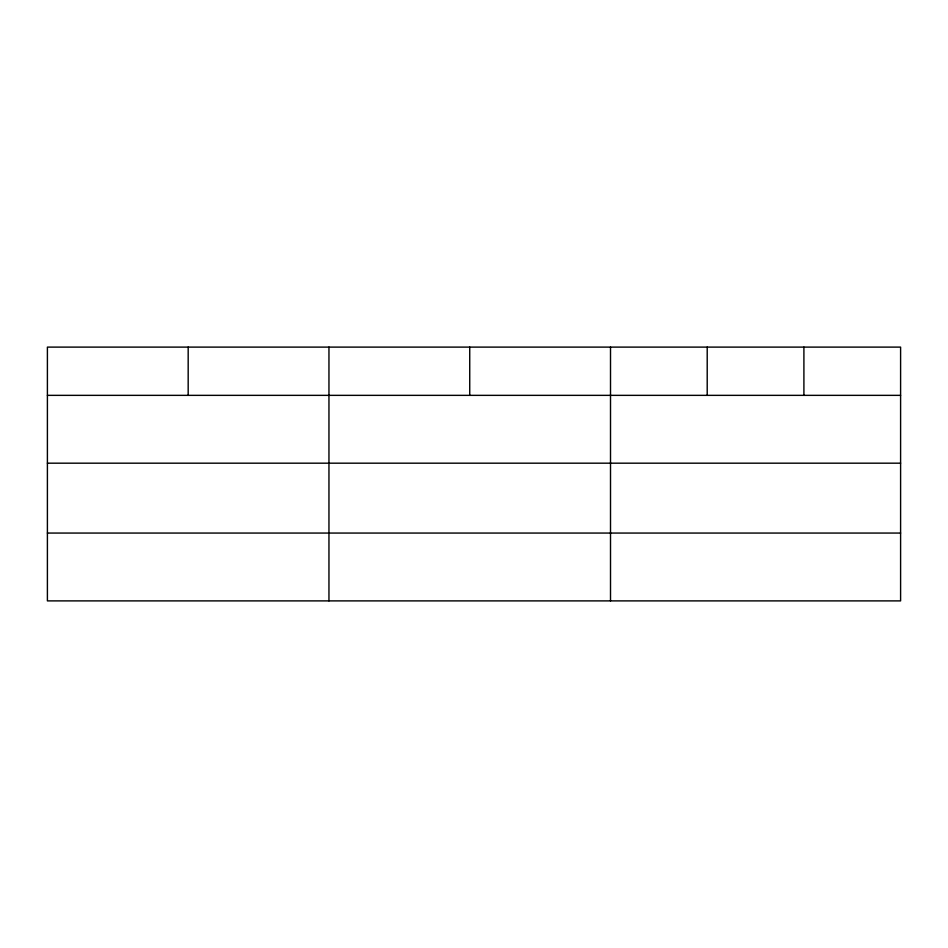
<?xml version="1.0" encoding="UTF-8"?>
<svg xmlns="http://www.w3.org/2000/svg" width="948" height="948" viewBox="0 0 948 948"><rect width="100%" height="100%" fill="white"/><g stroke="black" fill="none" stroke-linecap="round" stroke-linejoin="round"><path stroke-width="1.42" d="M900.6 463.181L900.6 347.11L47.4 347.11L47.4 600.89L900.6 600.89L900.6 463.181L47.4 463.181M47.4 395.352L900.6 395.352M47.4 533.06L900.6 533.06M803.904 347.11L803.904 395.352M707.208 347.11L707.208 395.352M610.512 347.11L610.512 600.89M469.734 347.11L469.734 395.352M328.956 347.11L328.956 600.89M188.178 347.11L188.178 395.352"/></g></svg>
